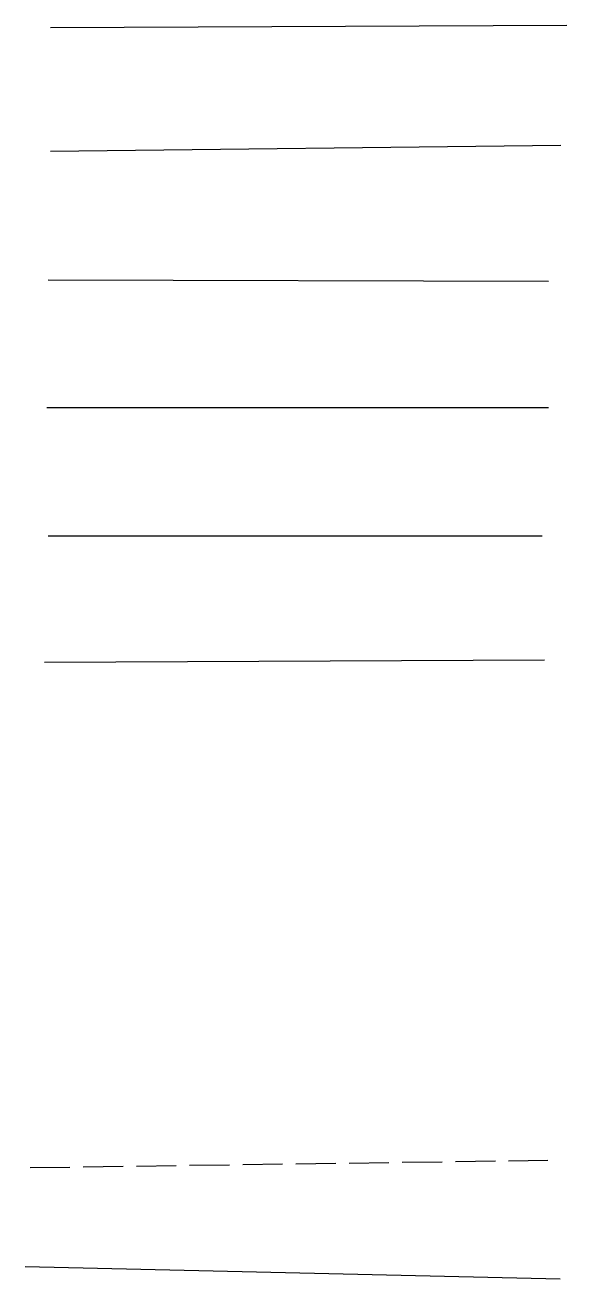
# Model space of a CAD drawing. Extents: x 56 to 260, y -170 to 301.
import ezdxf

# ---------------------------------------------------------------- set-up
doc = ezdxf.new("R2010")
doc.units = 0
doc.header["$MEASUREMENT"] = 0
doc.linetypes.add('L_WALL_PRESUMED', pattern=[20, 15, -5])
doc.layers.get('0').update_dxf_attribs({"linetype": 'CONTINUOUS'})
doc.linetypes.add('L_ARROW', pattern='A,0.0002,[1,L_arrow,S=1,R=0,X=0,Y=0],-20', length=20.0002)
doc.linetypes.add('L_CEILING-MEANDER', pattern='A,0.0002,[1,L_ceiling-meander,S=1,R=0,X=0,Y=0],-20', length=20.0002)
doc.linetypes.add('L_CHIMNEY', pattern='A,0.0002,[1,L_chimney,S=1,R=0,X=0,Y=0],-20', length=20.0002)
doc.linetypes.add('L_FLOOR-MEANDER', pattern='A,0.0002,[1,L_floor-meander,S=1,R=0,X=0,Y=0],-20', length=20.0002)
doc.linetypes.add('L_PIT', pattern='A,0.00015,[1,L_pit,S=1,R=0,X=0,Y=0],-15', length=15.00015)
doc.linetypes.add('L_SLOPE', pattern='A,0.00032,[1,L_slope,S=1,R=0,X=0,Y=0],-32', length=32.00032)
doc.linetypes.add('L_WATER-FLOW', pattern='A,0.00021,[1,L_water,S=1,R=0,X=0,Y=0],-21', length=21.00021)

msp = doc.modelspace()

# ---------------------------------------------------------------- linework, layer by layer
at = {"linetype": 'L_ARROW', "lineweight": 30}
msp.add_line((65.42, 300.5), (259.59, 301.43), dxfattribs=at)
at = {"linetype": 'L_CEILING-MEANDER', "lineweight": 30}
msp.add_line((65.42, 253.95), (257.26, 256.27), dxfattribs=at)
at = {"linetype": 'L_CHIMNEY', "lineweight": 30}
msp.add_line((64.49, 205.53), (252.61, 205.07), dxfattribs=at)
at = {"linetype": 'L_FLOOR-MEANDER', "lineweight": 30}
msp.add_line((64.02, 157.58), (252.61, 157.58), dxfattribs=at)
at = {"linetype": 'L_PIT', "lineweight": 30}
msp.add_line((64.49, 109.17), (250.28, 109.17), dxfattribs=at)
at = {"linetype": 'L_SLOPE', "lineweight": 30}
msp.add_line((63.09, 61.68), (251.21, 62.61), dxfattribs=at)
at = {"linetype": 'L_WALL_PRESUMED', "lineweight": 30}
msp.add_line((57.7, -128.5), (252.38, -125.7), dxfattribs=at)
at = {"linetype": 'L_WATER-FLOW', "lineweight": 30}
msp.add_line((55.84, -165.74), (257.04, -170.39), dxfattribs=at)

doc.saveas('drawing.dxf')
